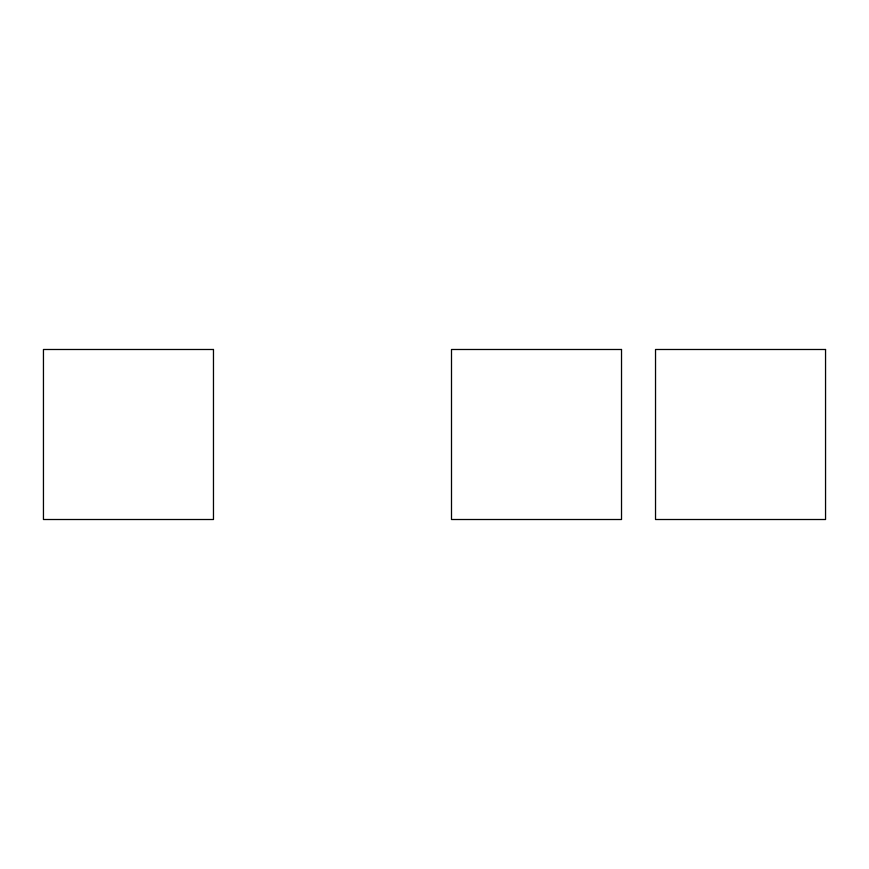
<?xml version="1.0" encoding="UTF-8"?>
<svg xmlns="http://www.w3.org/2000/svg" width="869" height="869" viewBox="0 0 869 869"><rect width="100%" height="100%" fill="white"/><g stroke="black" fill="none" stroke-linecap="round" stroke-linejoin="round"><path stroke-width="1.3" d="M213.47 349.49L43.45 349.49L43.45 519.51L213.47 519.51L213.47 349.49M621.52 349.49L451.5 349.49L451.5 519.51L621.52 519.51L621.52 349.49M825.55 349.49L655.53 349.49L655.53 519.51L825.55 519.51L825.55 349.49"/></g></svg>
